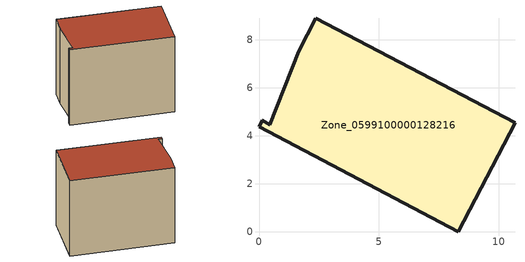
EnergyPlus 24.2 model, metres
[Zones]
Zone_0599100000128216
 floor ground (C_G): 0,4.36 0.14,4.63 0.45,4.46 1.65,7.51 2.37,8.88 10.67,4.53 8.29,0 z0
 wall outside (C_F): 8.29,0 10.67,4.53 2.37,8.88 1.65,7.51 0.45,4.46 0.14,4.63 0,4.36 8.29,0 z0:7.68
 roof outside (C_R): 1.65,7.51 0.45,4.46 0.14,4.63 0,4.36 8.29,0 10.67,4.53 2.37,8.88 z7.68
[BUILDING]
Pand.0599100000128216: North Axis=0; Terrain=City; Loads Convergence Tolerance Value=0.04; Temperature Convergence Tolerance Value=0.4; Solar Distribution=FullExterior; Maximum Number of Warmup Days=25; Minimum Number of Warmup Days=1
[Site:Location]
Rotterdam.The.Hague.AP_ZH_NLD Design_Conditions: Latitude=51.96; Longitude=4.45; Time Zone=1; Elevation=-4.5
[SITE:GROUNDTEMPERATURE:BUILDINGSURFACE]
18, 18, 18, 18, 18, 18, 18, 18, 18, 18, 18, 18
[MATERIAL] Thermal Absorptance=0.9; Solar Absorptance=0.7; Visible Absorptance=0.7
Name | Roughness | Thickness | Conductivity | Density | Specific Heat
G.TI.1946 | MediumSmooth | 0.15 | 1 | 540 | 1210
F.TI.1946 | Rough | 0.3 | 0.857143 | 1920 | 840
R.TI.1946 | MediumRough | 0.2 | 0.1 | 1500 | 1000
[CONSTRUCTION]
C_G: G.TI.1946
C_F: F.TI.1946
C_R: R.TI.1946
[ZONE]
Zone_0599100000128216: Type=1; Multiplier=1; Ceiling Height=Autocalculate; Volume=Autocalculate; Floor Area=autocalculate; Part of Total Floor Area=Yes
[ZONEINFILTRATION:DESIGNFLOWRATE]
Infil_Zone_0599100000128216: Zone or ZoneList or Space or SpaceList=Zone_0599100000128216; Schedule=AlwaysOn; Design Flow Rate Calculation Method=Flow/Area; Flow Rate per Floor Area=0.003; Constant Term Coefficient=1; Temperature Term Coefficient=0; Velocity Term Coefficient=0; Velocity Squared Term Coefficient=0
[HVACTEMPLATE:ZONE:IDEALLOADSAIRSYSTEM]
Zone_0599100000128216: Maximum Heating Supply Air Temperature=50; Minimum Cooling Supply Air Temperature=13; Maximum Heating Supply Air Humidity Ratio=0.0156; Minimum Cooling Supply Air Humidity Ratio=0.0077; Heating Limit=NoLimit; Cooling Limit=NoLimit; Dehumidification Control Type=ConstantSensibleHeatRatio; Cooling Sensible Heat Ratio=0.7; Dehumidification Setpoint=60; Humidification Control Type=None; Humidification Setpoint=30; Outdoor Air Method=None; Outdoor Air Flow Rate per Person=0.00944; Outdoor Air Flow Rate per Zone Floor Area=0; Outdoor Air Flow Rate per Zone=0; Demand Controlled Ventilation Type=None; Outdoor Air Economizer Type=NoEconomizer; Heat Recovery Type=None; Sensible Heat Recovery Effectiveness=0.7; Latent Heat Recovery Effectiveness=0.65
[ZONECONTROL:THERMOSTAT]
ThermostatControl_Zone_0599100000128216: Zone or ZoneList=Zone_0599100000128216; Control Type Schedule=DualSetpointControlType; Control 1=Thermostat_Zone_0599100000128216; Temperature Difference Between Cutout And Setpoint=0
[THERMOSTATSETPOINT:DUALSETPOINT]
Thermostat_Zone_0599100000128216: Heating Setpoint Temperature Schedule=HeatingSetpoint_Zone_0599100000128216; Cooling Setpoint Temperature Schedule=CoolingSetpoint_Zone_0599100000128216
[SCHEDULE:COMPACT]
HeatingSetpoint_Zone_0599100000128216: Through: 12/31, For: AllDays, Until: 24:00, 21
CoolingSetpoint_Zone_0599100000128216: Through: 12/31, For: AllDays, Until: 24:00, 24
DualSetpointControlType: Through: 12/31, For: AllDays, Until: 24:00, 4
AlwaysOn: Through: 12/31, For: AllDays, Until: 24:00, 1
